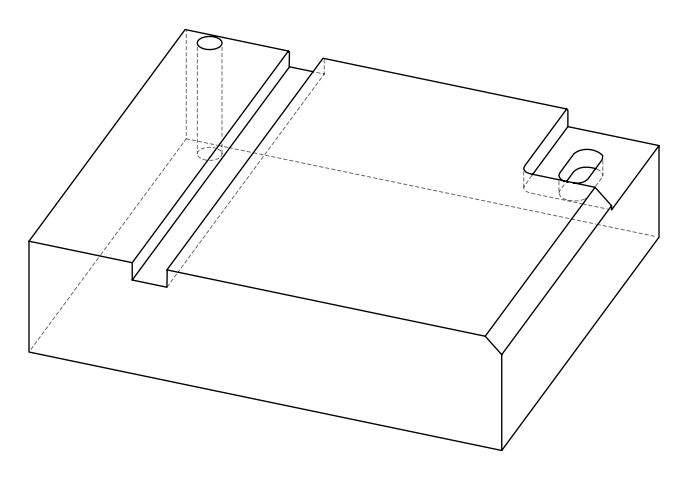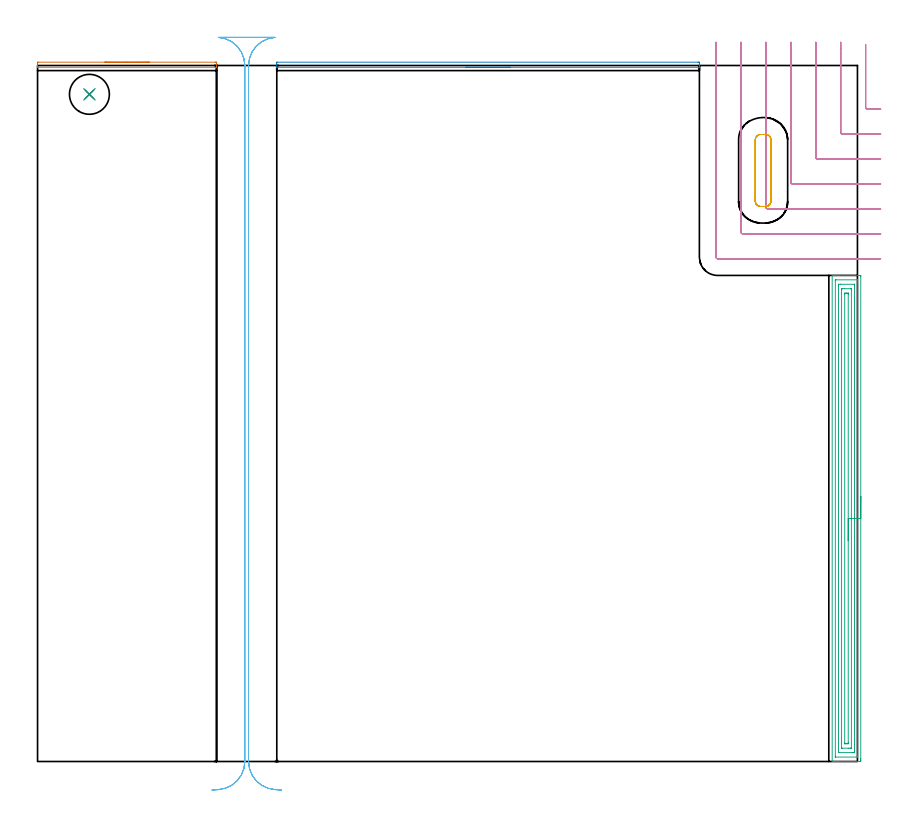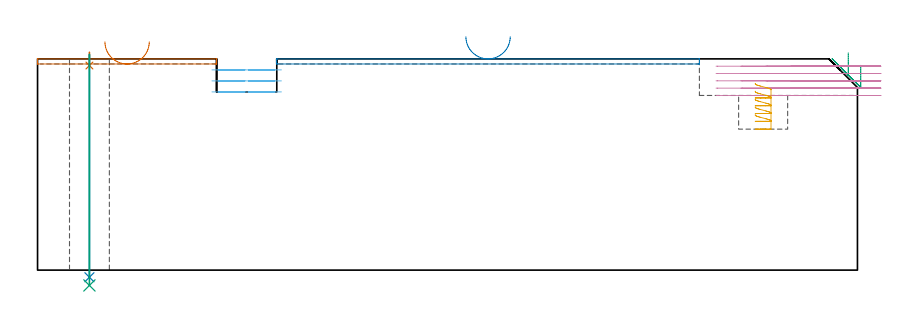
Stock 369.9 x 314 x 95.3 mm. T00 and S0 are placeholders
(PLAN: 9 operations, 5 tool changes, 26.2 min)
(1 AREA_MILL | FG_CHAMFER_SURFACE | UGT0205_001 | 0.8 min | 218 mm3)
(2 AREA_MILL_1 | FG_CHAMFER_SURFACE_1 | UGT0205_001 | 1.68 min | 514 mm3)
(3 AREA_MILL_2 | FG_CHAMFER_SURFACE_2 | UGT0205_001 | 9.02 min | 18812 mm3)
(4 MILL_CORNER_NOTCH_RECTANGULAR | CORNER_NOTCH_RECTANGULAR | UGT0201_133 | Follow Part, ap 3.75, ae 75% | 8.1 min | 110611 mm3)
(5 MILL_RECTANGULAR_POCKET | POCKET_RECTANGULAR_STRAIGHT | UGT0201_133 | Follow Part, ap 3.75, ae 75% | 1.28 min | 14660 mm3)
(6 MILL_RECTANGULAR_SLOT | SLOT_RECTANGULAR | UGT0201_109 | Follow Part, ap 6.35, ae 75% | 4.46 min | 126794 mm3)
(7 SPOT_DRILL | STEP1HOLE | NXT0321_9005460120000 | 0.05 min | 183 mm3)
(8 DRILL_THROUGH_HOLE_INTO_CENTER | STEP1HOLE | NXT0301_065 | 0.4 min | 6466 mm3)
(9 DRILL_TO_ENLARGE_THROUGH_HOLE | STEP1HOLE | UGT0301_046 | 0.42 min | 17581 mm3)
(TOOL UGT0205_001 | Chamfer Mill 20 x 3 x 45 deg. | D20 FL50 Z2)
(TOOL UGT0201_133 | Carbide End Mill 15.0 | D15 FL30 Z4)
(TOOL UGT0201_109 | End Mill 25.4 mm | D25.4 FL25 Z2)
(TOOL NXT0321_9005460120000 | NC Spot Drill, 142deg, 12mm, Carbide, Uncoated | D12 PA142 FL30 Z2)
(TOOL NXT0301_065 | Carbide Drill 9.4mm [860.1-0940-075A1-MM 2214] | D9.4 PA140 FL98 Z2)
(TOOL UGT0301_046 | Twist Drill 18 mm | D18 PA118 FL130 Z2)
(OP 1 AREA_MILL)
G17 G21 G94 G90
T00 M6
G54
G17 G0 G90 X30.4 Y315.5 S1061 M3
G43 Z105.3 H0
Z103.
G94 G1 X30.438 Z102.128 F250.
X30.552 Z101.263
X30.741 Z100.412
X31.003 Z99.58
X31.337 Z98.774
X31.74 Z98.
X32.208 Z97.264
X32.74 Z96.572
X33.329 Z95.929
X33.972 Z95.339
X34.664 Z94.808
X35.4 Z94.34
X36.174 Z93.937
X36.98 Z93.603
X37.812 Z93.341
X38.664 Z93.152
X39.528 Z93.038
X40.4 Z93.
X80.175
X80.478 Y315.499 Z93.001
X80.763 Y315.494 Z93.003
X80.795 Y315.491 Z93.005
X80.8 Y315.219 Z93.277
Y314.696 Z93.8
Y314.35 Z94.145
Y313.658 Z94.841
Y313.423 Z95.076
X80.797 Y313.31 Z95.182
X80.79 Y313.203 Z95.288
X80.622 Y313.2 Z95.3
X0.177
X0.01 Y313.203 Z95.288
X0. Y313.311 Z95.181
Y313.423 Z95.076
Y313.658 Z94.841
Y314.35 Z94.145
Y314.696 Z93.8
X0.002 Y315.219 Z93.277
X0.004 Y315.491 Z93.005
X0.037 Y315.494 Z93.003
X0.322 Y315.5 Z93.
X40.4
X41.272 Z93.038
X42.136 Z93.152
X42.988 Z93.341
X43.82 Z93.603
X44.626 Z93.937
X45.4 Z94.34
X46.136 Z94.808
X46.828 Z95.339
X47.471 Z95.929
X48.06 Z96.572
X48.592 Z97.264
X49.06 Z98.
X49.463 Z98.774
X49.797 Z99.58
X50.059 Z100.412
X50.248 Z101.263
X50.362 Z102.128
X50.4 Z103.
G0 Z105.3
M5
M2
(OP 2 AREA_MILL_1)
G17 G21 G94 G90
T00 M6
G54
G17 G0 G90 X213.25 Y313.2 S1061 M3
G43 Z105.3 H0
G94 G1 X213.212 Z104.428 F250.
X213.098 Z103.564
X212.909 Z102.712
X212.647 Z101.88
X212.313 Z101.074
X211.91 Z100.3
X211.442 Z99.564
X210.91 Z98.872
X210.321 Z98.229
X209.678 Z97.64
X208.986 Z97.108
X208.25 Z96.64
X207.476 Z96.237
X206.67 Z95.903
X205.838 Z95.641
X204.986 Z95.452
X204.122 Z95.338
X203.25 Z95.3
X108.075
X107.91 Y313.203 Z95.288
X107.9 Y313.31 Z95.182
Y313.421 Z95.079
Y313.667 Z94.832
Y314.35 Z94.145
Y314.691 Z93.805
X107.902 Y315.219 Z93.277
X107.904 Y315.491 Z93.005
X107.934 Y315.494 Z93.003
X108.22 Y315.5 Z93.
X297.978
X298.281 Y315.499 Z93.001
X298.566 Y315.494 Z93.003
X298.596 Y315.491 Z93.005
X298.6 Y315.219 Z93.277
Y314.691 Z93.805
Y314.35 Z94.145
Y313.667 Z94.832
Y313.42 Z95.079
X298.597 Y313.309 Z95.184
X298.59 Y313.203 Z95.288
X298.424 Y313.2 Z95.3
X203.25
X202.378 Z95.338
X201.514 Z95.452
X200.662 Z95.641
X199.83 Z95.903
X199.024 Z96.237
X198.25 Z96.64
X197.514 Z97.108
X196.822 Z97.64
X196.179 Z98.229
X195.59 Z98.872
X195.058 Z99.564
X194.59 Z100.3
X194.187 Z101.074
X193.853 Z101.88
X193.591 Z102.712
X193.402 Z103.564
X193.288 Z104.428
X193.25 Z105.3
M5
M2
(OP 3 AREA_MILL_2)
G17 G21 G94 G90
T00 M6
G54
G17 G0 G90 X371.4 Y119.65 S1061 M3
G43 Z105.3 H0
Z92.4
G94 G1 Y119.612 Z91.528 F250.
Y119.498 Z90.664
Y119.309 Z89.812
Y119.047 Z88.98
Y118.713 Z88.174
Y118.31 Z87.4
Y117.841 Z86.664
Y117.31 Z85.972
Y116.721 Z85.329
Y116.078 Z84.74
Y115.386 Z84.208
Y114.65 Z83.74
Y113.876 Z83.337
Y113.07 Z83.003
Y112.238 Z82.741
Y111.386 Z82.552
Y110.522 Z82.438
Y109.65 Z82.4
Y1.171
X371.399 Y0.622 Z82.401
X371.397 Y0.281 Z82.402
X371.393 Y0.01 Z82.404
X371.063 Y0. Z82.734
X361.457 Z92.337
X360.927 Z92.87
X360.584 Z93.212
X360.053 Z93.743
X359.71 Z94.084
X358.765 Z95.035
X358.631 Y0.002 Z95.161
X358.551 Y0.006 Z95.241
X358.503 Y0.01 Z95.288
X358.5 Y0.176 Z95.3
Y219.124
X358.502 Y219.29 Z95.289
X358.63 Y219.297 Z95.162
X358.765 Y219.3 Z95.035
X359.024 Z94.776
X359.71 Z94.084
X360.927 Z92.87
X361.457 Z92.337
X371.063 Z82.734
X371.332 Y219.296 Z82.466
X371.392 Y219.29 Z82.405
X371.399 Y219.227 Z82.399
X371.4 Y218.677 Z82.4
Y109.65
X369.986 Z83.814
X369.985 Y2.41 Z83.815
X369.983 Y2.067 Z83.817
X369.981 Y2.026 Z83.819
X369.98 Y2.012 Z83.82
X369.956 Y2.01 Z83.844
X369.85 Y2.004 Z83.95
X369.716 Y2.001 Z84.084
X360.11 Z93.69
X359.961 Y2.004 Z93.839
X359.929 Y2.007 Z93.871
X359.921 Y2.011 Z93.879
X359.919 Y2.021 Z93.881
X359.916 Y2.056 Z93.884
X359.915 Y2.201 Z93.885
X359.914 Y2.41 Z93.886
X359.915 Y216.89 Z93.885
X359.917 Y217.233 Z93.883
X359.919 Y217.274 Z93.881
X359.92 Y217.287 Z93.88
X359.944 Y217.29 Z93.856
X360.05 Y217.296 Z93.75
X360.184 Y217.299 Z93.616
X369.79 Y217.3 Z84.01
X369.939 Y217.297 Z83.861
X369.971 Y217.293 Z83.829
X369.979 Y217.289 Z83.821
X369.981 Y217.279 Z83.819
X369.984 Y217.244 Z83.816
X369.986 Y217.099 Z83.814
Y216.89
Y109.65
X368.572 Z85.228
Y4.959
X368.57 Y4.197 Z85.23
X368.568 Y4.069 Z85.232
X368.565 Y4.025 Z85.235
X368.559 Y4.01 Z85.241
X368.539 Y4.007 Z85.261
X368.443 Y4.004 Z85.357
X367.762 Y4. Z86.038
X367.57 Z86.23
X361.457 Y4.001 Z92.343
X361.393 Y4.004 Z92.407
X361.343 Y4.01 Z92.457
X361.335 Y4.013 Z92.465
X361.333 Y4.029 Z92.467
X361.33 Y4.066 Z92.47
X361.329 Y4.197 Z92.471
Y4.329
X361.328 Y214.341 Z92.472
X361.33 Y215.103 Z92.47
X361.332 Y215.231 Z92.468
X361.335 Y215.275 Z92.465
X361.341 Y215.29 Z92.459
X361.361 Y215.293 Z92.439
X361.457 Y215.296 Z92.343
X362.138 Y215.3 Z91.662
X362.33 Z91.47
X368.443 Y215.299 Z85.357
X368.507 Y215.296 Z85.293
X368.557 Y215.29 Z85.243
X368.565 Y215.287 Z85.235
X368.567 Y215.271 Z85.233
X368.57 Y215.234 Z85.23
X368.571 Y215.103 Z85.229
X368.572 Y214.971 Z85.228
Y109.65
X367.157 Z86.643
Y6.249
X367.155 Y6.124 Z86.645
X367.15 Y6.041 Z86.65
X367.146 Y6.01 Z86.654
X367.125 Y6.008 Z86.675
X366.697 Y6. Z87.103
X366.681 Z87.119
X365.823 Z87.977
X363.188 Z90.612
X362.781 Y6.01 Z91.019
X362.749 Y6.022 Z91.051
X362.746 Y6.052 Z91.054
X362.744 Y6.098 Z91.056
X362.743 Y8.665 Z91.057
Y213.051
X362.745 Y213.176 Z91.055
X362.75 Y213.259 Z91.05
X362.754 Y213.29 Z91.046
X362.775 Y213.292 Z91.025
X363.203 Y213.3 Z90.597
X363.219 Z90.581
X364.077 Z89.723
X366.712 Z87.088
X367.12 Y213.29 Z86.68
X367.151 Y213.278 Z86.649
X367.154 Y213.248 Z86.646
X367.156 Y213.202 Z86.644
X367.157 Y213.157 Z86.643
Y212.844
Y109.65
X365.743 Z88.057
Y8.665
X365.741 Y8.26 Z88.059
X365.738 Y8.057 Z88.062
X365.736 Y8.015 Z88.064
X365.693 Y8.01 Z88.107
X365.597 Y8.003 Z88.203
X364.95 Y8. Z88.85
X364.727 Z89.073
X364.237 Y8.004 Z89.563
X364.182 Y8.007 Z89.618
X364.167 Y8.01 Z89.633
X364.164 Y8.02 Z89.636
X364.161 Y8.061 Z89.639
X364.158 Y8.235 Z89.642
X364.157 Y8.583 Z89.643
Y210.634
X364.159 Y211.04 Z89.641
X364.162 Y211.243 Z89.638
X364.164 Y211.285 Z89.636
X364.207 Y211.29 Z89.593
X364.303 Y211.297 Z89.497
X364.95 Y211.3 Z88.85
X365.173 Z88.627
X365.663 Y211.296 Z88.137
X365.718 Y211.293 Z88.082
X365.733 Y211.29 Z88.067
X365.736 Y211.28 Z88.064
X365.739 Y211.239 Z88.061
X365.742 Y211.065 Z88.058
X365.743 Y210.717 Z88.057
Y109.65
Y108.778 Z88.095
Y107.913 Z88.209
Y107.062 Z88.398
Y106.23 Z88.66
Y105.424 Z88.994
Y104.65 Z89.397
Y103.914 Z89.865
Y103.222 Z90.396
Y102.579 Z90.986
Y101.99 Z91.629
Y101.458 Z92.321
Y100.99 Z93.057
Y100.587 Z93.831
Y100.253 Z94.637
Y99.991 Z95.469
Y99.802 Z96.32
Y99.688 Z97.185
Y99.65 Z98.057
G0 Z105.3
M5
M2
(OP 4 MILL_CORNER_NOTCH_RECTANGULAR)
G17 G21 G94 G90
T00 M6
G54
G17 G0 G90 X373.6 Y323.524 S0 M3
G43 Z105.3 H0
Z92.
G94 G1 Y320.524 F250.
Y295.045 F500.
G3 X374.345 Y294.3 R0.75
G1 X376.971
G2 X377.4 Y294.299 R67.5
G1 X380.4 Y294.28 F250.
G0 Z105.3
X362.35 Y324.5
Z92.
G1 Y321.5
Y283.795 F500.
G3 X363.095 Y283.05 R0.75
G1 X376.971
G2 X377.4 Y283.048 R56.25
G1 X380.4 Y283.025 F250.
G0 Z105.3
X351.1 Y324.5
Z92.
G1 Y321.5
Y272.545 F500.
G3 X351.845 Y271.8 R0.75
G1 X376.971
G2 X377.4 Y271.798 R45.
G1 X380.4 Y271.769 F250.
G0 Z105.3
X339.85 Y324.5
Z92.
G1 Y321.5
Y261.296 F500.
G3 X340.596 Y260.55 R0.75
G1 X376.971
G2 X377.4 Y260.547 R33.75
G1 X380.4 Y260.509 F250.
G0 Z105.3
X328.6 Y324.5
Z92.
G1 Y321.5
Y250.046 F500.
G3 X329.346 Y249.3 R0.75
G1 X376.971
G2 X377.4 Y249.296 R22.5
G1 X380.399 Y249.239 F250.
G0 Z105.3
X317.35 Y324.5
Z92.
G1 Y321.5
Y238.796 F500.
G3 X318.096 Y238.05 R0.75
G1 X376.971
G2 X377.4 Y238.042 R11.25
G1 X380.398 Y237.927 F250.
G0 Z105.3
X306.1 Y324.5
Z92.
G1 Y321.5
Y227.546 F500.
G3 X306.846 Y226.8 R0.75
G1 X376.971
X379.971 F250.
G0 Z105.3
X373.6 Y323.524
Z88.7
G1 Y320.524
Y295.045 F500.
G3 X374.345 Y294.3 R0.75
G1 X377.4
X380.4 F250.
G0 Z105.3
X362.35 Y324.5
Z88.7
G1 Y321.5
Y283.795 F500.
G3 X363.095 Y283.05 R0.75
G1 X374.345
X377.4
X380.4 F250.
G0 Z105.3
X351.1 Y324.5
Z88.7
G1 Y321.5
Y272.545 F500.
G3 X351.845 Y271.8 R0.75
G1 X363.095
X377.4
X380.4 F250.
G0 Z105.3
X339.85 Y324.5
Z88.7
G1 Y321.5
Y261.296 F500.
G3 X340.596 Y260.55 R0.75
G1 X351.845
X377.4
X380.4 F250.
G0 Z105.3
X328.6 Y324.5
Z88.7
G1 Y321.5
Y250.046 F500.
G3 X329.346 Y249.3 R0.75
G1 X340.596
X377.4
X380.4 F250.
G0 Z105.3
X317.35 Y324.5
Z88.7
G1 Y321.5
Y238.796 F500.
G3 X318.096 Y238.05 R0.75
G1 X329.346
X377.4
X380.4 Y238.049 F250.
G0 Z105.3
X306.1 Y324.5
Z88.7
G1 Y321.5
Y227.546 F500.
G3 X306.846 Y226.8 R0.75
G1 X377.398
X380.398 F250.
G0 Z105.3
X373.6 Y323.524
Z85.4
G1 Y320.524
Y295.045 F500.
G3 X374.345 Y294.3 R0.75
G1 X377.4
X380.4 F250.
G0 Z105.3
X362.35 Y324.5
Z85.4
G1 Y321.5
Y283.795 F500.
G3 X363.095 Y283.05 R0.75
G1 X377.4
X380.4 F250.
G0 Z105.3
X351.1 Y324.5
Z85.4
G1 Y321.5
Y272.545 F500.
G3 X351.845 Y271.8 R0.75
G1 X377.4
X380.4 F250.
G0 Z105.3
X339.85 Y324.5
Z85.4
G1 Y321.5
Y261.296 F500.
G3 X340.596 Y260.55 R0.75
G1 X377.4
X380.4 F250.
G0 Z105.3
X328.6 Y324.5
Z85.4
G1 Y321.5
Y250.046 F500.
G3 X329.346 Y249.3 R0.75
G1 X377.4
X380.4 F250.
G0 Z105.3
X317.35 Y324.5
Z85.4
G1 Y321.5
Y238.796 F500.
G3 X318.096 Y238.05 R0.75
G1 X377.4
X380.4 F250.
G0 Z105.3
X306.1 Y324.5
Z85.4
G1 Y321.5
Y227.546 F500.
G3 X306.846 Y226.8 R0.75
G1 X377.4
X380.4 F250.
G0 Z105.3
X373.6 Y323.524
Z82.1
G1 Y320.524
Y295.045 F500.
G3 X374.345 Y294.3 R0.75
G1 X377.4
X380.4 F250.
G0 Z105.3
X362.35 Y324.5
Z82.1
G1 Y321.5
Y283.795 F500.
G3 X363.095 Y283.05 R0.75
G1 X377.4
X380.4 F250.
G0 Z105.3
X351.1 Y324.5
Z82.1
G1 Y321.5
Y272.545 F500.
G3 X351.845 Y271.8 R0.75
G1 X377.4
X380.4 F250.
G0 Z105.3
X339.85 Y324.5
Z82.1
G1 Y321.5
Y261.296 F500.
G3 X340.596 Y260.55 R0.75
G1 X377.4
X380.4 F250.
G0 Z105.3
X328.6 Y324.5
Z82.1
G1 Y321.5
Y250.046 F500.
G3 X329.346 Y249.3 R0.75
G1 X377.4
X380.4 F250.
G0 Z105.3
X317.35 Y324.5
Z82.1
G1 Y321.5
Y238.796 F500.
G3 X318.096 Y238.05 R0.75
G1 X377.4
X380.4 F250.
G0 Z105.3
X306.1 Y324.5
Z82.1
G1 Y321.5
Y227.546 F500.
G3 X306.846 Y226.8 R0.75
G1 X377.4
X380.4 F250.
G0 Z105.3
X373.6 Y323.524
Z78.8
G1 Y320.524
Y295.045 F500.
G3 X374.345 Y294.3 R0.75
G1 X377.4
X380.4 F250.
G0 Z105.3
X362.35 Y324.5
Z78.8
G1 Y321.5
Y283.795 F500.
G3 X363.095 Y283.05 R0.75
G1 X377.4
X380.4 F250.
G0 Z105.3
X351.1 Y324.5
Z78.8
G1 Y321.5
Y272.545 F500.
G3 X351.845 Y271.8 R0.75
G1 X377.4
X380.4 F250.
G0 Z105.3
X339.85 Y324.5
Z78.8
G1 Y321.5
Y261.296 F500.
G3 X340.596 Y260.55 R0.75
G1 X377.4
X380.4 F250.
G0 Z105.3
X328.6 Y324.5
Z78.8
G1 Y321.5
Y250.046 F500.
G3 X329.346 Y249.3 R0.75
G1 X377.4
X380.4 F250.
G0 Z105.3
X317.35 Y324.5
Z78.8
G1 Y321.5
Y238.796 F500.
G3 X318.096 Y238.05 R0.75
G1 X377.4
X380.4 F250.
G0 Z105.3
X306.1 Y324.5
Z78.8
G1 Y321.5
Y227.546 F500.
G3 X306.846 Y226.8 R0.75
G1 X377.4
X380.4 F250.
G0 Z105.3
M5
M2
(OP 5 MILL_RECTANGULAR_POCKET)
G17 G21 G94 G90
T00 M6
G54
G17 G0 G90 X323.8 Y253.53 S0 M3
G43 Z105.3 H0
Z84.211
G94 G1 Y252.742 Z84. F250.
X323.857 Y252.344 Z83.892
X323.978 Y251.961 Z83.785
X324.157 Y251.602 Z83.677
X324.392 Y251.276 Z83.57
X324.676 Y250.992 Z83.462
X325.002 Y250.757 Z83.354
X325.361 Y250.578 Z83.247
X325.744 Y250.457 Z83.139
X326.142 Y250.4 Z83.031
X328.558 Z82.384
X328.956 Y250.457 Z82.276
X329.339 Y250.578 Z82.169
X329.698 Y250.757 Z82.061
X330.024 Y250.992 Z81.954
X330.308 Y251.276 Z81.846
X330.543 Y251.602 Z81.738
X330.722 Y251.961 Z81.631
X330.843 Y252.344 Z81.523
X330.9 Y252.742 Z81.416
Y252.9 Z81.373
Y266.65 Z77.689
Y280.4 F500.
G3 X328.4 Y282.9 R2.5
G1 X326.3
G3 X323.8 Y280.4 R2.5
G1 Y252.9
G3 X326.3 Y250.4 R2.5
G1 X328.4
G3 X330.9 Y252.9 R2.5
G1 Y266.65
Y267.65
G0 X323.8 Y253.53 Z80.689
G1 Y252.742 Z80.478 F250.
X323.857 Y252.344 Z80.37
X323.978 Y251.961 Z80.263
X324.157 Y251.602 Z80.155
X324.392 Y251.276 Z80.047
X324.676 Y250.992 Z79.94
X325.002 Y250.757 Z79.832
X325.361 Y250.578 Z79.724
X325.744 Y250.457 Z79.617
X326.142 Y250.4 Z79.509
X328.558 Z78.862
X328.956 Y250.457 Z78.754
X329.339 Y250.578 Z78.647
X329.698 Y250.757 Z78.539
X330.024 Y250.992 Z78.431
X330.308 Y251.276 Z78.324
X330.543 Y251.602 Z78.216
X330.722 Y251.961 Z78.109
X330.843 Y252.344 Z78.001
X330.9 Y252.742 Z77.893
Y252.9 Z77.851
Y266.65 Z74.167
Y280.4 F500.
G3 X328.4 Y282.9 R2.5
G1 X326.3
G3 X323.8 Y280.4 R2.5
G1 Y252.9
G3 X326.3 Y250.4 R2.5
G1 X328.4
G3 X330.9 Y252.9 R2.5
G1 Y266.65
Y267.65
G0 X323.8 Y253.53 Z77.167
G1 Y252.742 Z76.956 F250.
X323.857 Y252.344 Z76.848
X323.978 Y251.961 Z76.74
X324.157 Y251.602 Z76.633
X324.392 Y251.276 Z76.525
X324.676 Y250.992 Z76.417
X325.002 Y250.757 Z76.31
X325.361 Y250.578 Z76.202
X325.744 Y250.457 Z76.095
X326.142 Y250.4 Z75.987
X328.558 Z75.34
X328.956 Y250.457 Z75.232
X329.339 Y250.578 Z75.124
X329.698 Y250.757 Z75.017
X330.024 Y250.992 Z74.909
X330.308 Y251.276 Z74.802
X330.543 Y251.602 Z74.694
X330.722 Y251.961 Z74.586
X330.843 Y252.344 Z74.479
X330.9 Y252.742 Z74.371
Y252.9 Z74.329
Y266.65 Z70.644
Y280.4 F500.
G3 X328.4 Y282.9 R2.5
G1 X326.3
G3 X323.8 Y280.4 R2.5
G1 Y252.9
G3 X326.3 Y250.4 R2.5
G1 X328.4
G3 X330.9 Y252.9 R2.5
G1 Y266.65
Y267.65
G0 X323.8 Y253.53 Z73.644
G1 Y252.742 Z73.433 F250.
X323.857 Y252.344 Z73.326
X323.978 Y251.961 Z73.218
X324.157 Y251.602 Z73.11
X324.392 Y251.276 Z73.003
X324.676 Y250.992 Z72.895
X325.002 Y250.757 Z72.788
X325.361 Y250.578 Z72.68
X325.744 Y250.457 Z72.572
X326.142 Y250.4 Z72.465
X328.558 Z71.817
X328.956 Y250.457 Z71.71
X329.339 Y250.578 Z71.602
X329.698 Y250.757 Z71.495
X330.024 Y250.992 Z71.387
X330.308 Y251.276 Z71.279
X330.543 Y251.602 Z71.172
X330.722 Y251.961 Z71.064
X330.843 Y252.344 Z70.957
X330.9 Y252.742 Z70.849
Y252.9 Z70.807
Y266.65 Z67.122
Y280.4 F500.
G3 X328.4 Y282.9 R2.5
G1 X326.3
G3 X323.8 Y280.4 R2.5
G1 Y252.9
G3 X326.3 Y250.4 R2.5
G1 X328.4
G3 X330.9 Y252.9 R2.5
G1 Y266.65
Y267.65
G0 X323.8 Y253.53 Z70.122
G1 Y252.742 Z69.911 F250.
X323.857 Y252.344 Z69.803
X323.978 Y251.961 Z69.696
X324.157 Y251.602 Z69.588
X324.392 Y251.276 Z69.481
X324.676 Y250.992 Z69.373
X325.002 Y250.757 Z69.265
X325.361 Y250.578 Z69.158
X325.744 Y250.457 Z69.05
X326.142 Y250.4 Z68.943
X328.558 Z68.295
X328.956 Y250.457 Z68.188
X329.339 Y250.578 Z68.08
X329.698 Y250.757 Z67.972
X330.024 Y250.992 Z67.865
X330.308 Y251.276 Z67.757
X330.543 Y251.602 Z67.65
X330.722 Y251.961 Z67.542
X330.843 Y252.344 Z67.434
X330.9 Y252.742 Z67.327
Y252.9 Z67.284
Y266.65 Z63.6
Y280.4 F500.
G3 X328.4 Y282.9 R2.5
G1 X326.3
G3 X323.8 Y280.4 R2.5
G1 Y252.9
G3 X326.3 Y250.4 R2.5
G1 X328.4
G3 X330.9 Y252.9 R2.5
G1 Y266.65
Y267.65
G0 Z105.3
M5
M2
(OP 6 MILL_RECTANGULAR_SLOT)
G17 G21 G94 G90
T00 M6
G54
G17 G0 G90 X110.021 Y-12.876 S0 M3
G43 Z105.3 H0
Z90.333
G94 G1 X107.028 Y-12.67 F250.
G2 X95.2 Y0. R12.7 F500.
G1 Y314.
G2 X107.028 Y326.67 R12.7
G1 Y326.7
X81.672
Y326.67
G2 X93.5 Y314. R12.7
G1 Y0.
G2 X81.672 Y-12.67 R12.7
G1 X78.679 Y-12.876 F250.
G0 X110.021 Z85.367
G1 X107.028 Y-12.67
G2 X95.2 Y0. R12.7 F500.
G1 Y314.
G2 X107.028 Y326.67 R12.7
G1 Y326.7
X81.672
Y326.67
G2 X93.5 Y314. R12.7
G1 Y0.
G2 X81.672 Y-12.67 R12.7
G1 X78.679 Y-12.876 F250.
G0 X110.021 Z80.4
G1 X107.028 Y-12.67
G2 X95.2 Y0. R12.7 F500.
G1 Y314.
G2 X107.028 Y326.67 R12.7
G1 Y326.7
X81.672
Y326.67
G2 X93.5 Y314. R12.7
G1 Y0.
G2 X81.672 Y-12.67 R12.7
G1 X78.679 Y-12.876 F250.
G0 Z105.3
M5
M2
(OP 7 SPOT_DRILL)
G17 G21 G94 G90
T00 M6
G54
G17 G0 G90 X23.4 Y301. S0 M3
G43 Z105.3 H0
G94 G81 G98 Z92.3 F250. R98.3
G80
M5
M2
(OP 8 DRILL_THROUGH_HOLE_INTO_CENTER)
G17 G21 G94 G90
T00 M6
G54
G17 G0 G90 X23.4 Y301. S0 M3
G43 Z105.3 H1
G94 G73 G98 Z-3.211 F250. Q8.956 R97.3
G80
M5
M2
(OP 9 DRILL_TO_ENLARGE_THROUGH_HOLE)
G17 G21 G94 G90
T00 M6
G54
G17 G0 G90 X23.4 Y301. S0 M3
G43 Z105.3 H0
G94 G73 G98 Z-6.908 F250. Q17.035 R97.3
G80
M5
M2
